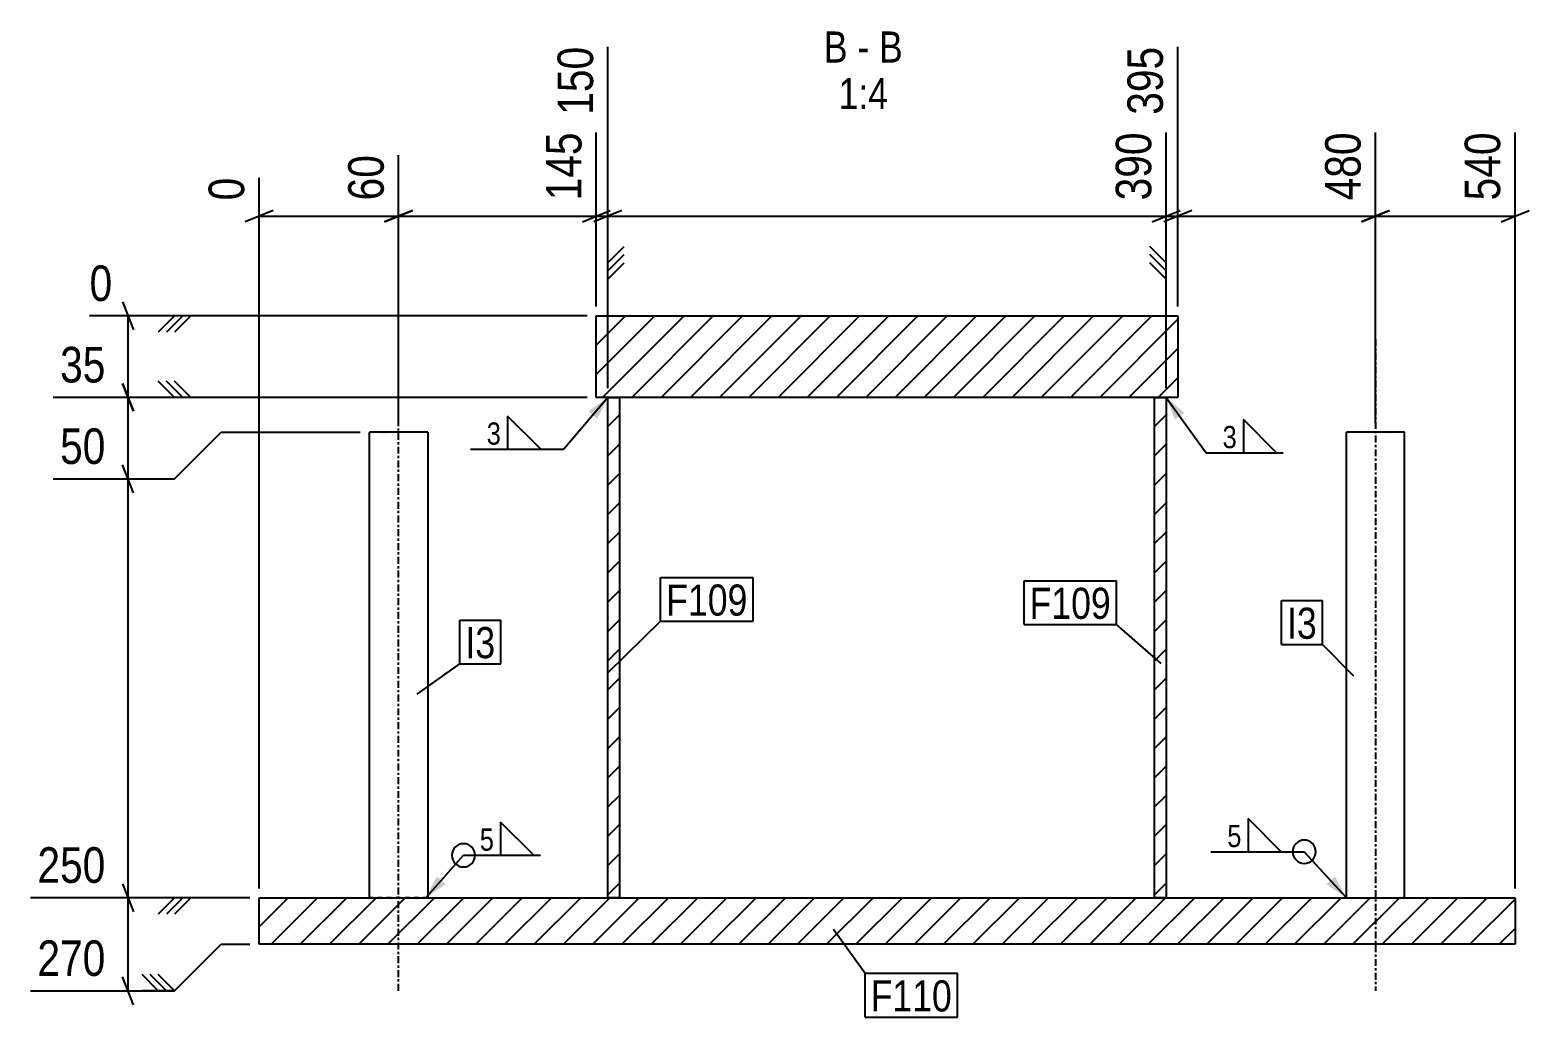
# Model space of a CAD drawing. Header units: millimetres. Extents: x 14 to 47490, y 10 to 2017.
# Drawn here: x 46845 to 47490, y 10 to 434 of the extents above; entities that cross this region are included whole.
import ezdxf

# ---------------------------------------------------------------- set-up
doc = ezdxf.new("R2010")
doc.units = ezdxf.units.MM
doc.linetypes.add('DXK_LINE_DOT2', pattern=[3.9198, 1.9599, -1.9599])
doc.linetypes.add('DXK_LINE_DOT3', pattern=[5.9187, 2.979, -0.9799, 0.9799, -0.9799])
for name, color, linetype in [('MÅLSÆTNING', 7, 'Continuous'), ('STÅL', 7, 'Continuous'), ('TEKST', 7, 'Continuous')]:
    doc.layers.add(name, color=color, linetype=linetype)
doc.styles.add('Arial Narrow', font='ARIALN.TTF', dxfattribs={"height": 0.2})

msp = doc.modelspace()

# ---------------------------------------------------------------- hatches: boundary and pattern name
at = {"layer": 'STÅL', "linetype": 'Continuous'}
h = msp.add_hatch(dxfattribs=at)
h.set_pattern_fill('', scale=2.8, style=0, pattern_type=0)
h.set_pattern_definition([(45, (47088.5795, 310.8605), (-6.28618, 6.28618), [])])
h.paths.add_polyline_path([(47338.58, 310.86), (47088.58, 310.86), (47088.58, 275.86), (47338.58, 275.86)])
h = msp.add_hatch(dxfattribs=at)
h.set_pattern_fill('', scale=2.8, style=0, pattern_type=0)
h.set_pattern_definition([(45, (47093.5795, 275.8605), (-6.28618, 6.28618), [])])
h.paths.add_polyline_path([(47098.58, 275.86), (47093.58, 275.86), (47093.58, 60.86), (47098.58, 60.86)])
h = msp.add_hatch(dxfattribs=at)
h.set_pattern_fill('', scale=2.8, style=0, pattern_type=0)
h.set_pattern_definition([(45, (47328.574, 275.8605), (-6.28618, 6.28618), [])])
h.paths.add_polyline_path([(47333.57, 275.86), (47328.57, 275.86), (47328.57, 60.86), (47333.57, 60.86)])
h = msp.add_hatch(dxfattribs=at)
h.set_pattern_fill('', scale=2.8, style=0, pattern_type=0)
h.set_pattern_definition([(45, (46943.5795, 60.8605), (-6.28618, 6.28618), [])])
h.paths.add_polyline_path([(47483.58, 60.86), (46943.58, 60.86), (46943.58, 40.86), (47483.58, 40.86)])
at = {"layer": 'TEKST', "linetype": 'Continuous'}
for points in [[(47085.19, 269.87), (47093.58, 275.86), (47089, 266.63)], [(47337.41, 266.29), (47333.57, 275.86), (47341.46, 269.23)], [(47023.78, 66.67), (47015.26, 60.86), (47020.05, 69.99)], [(47406.16, 69.92), (47411.07, 60.86), (47402.47, 66.54)]]:
    msp.add_hatch(color=3, dxfattribs=at).paths.add_polyline_path(points)

# ---------------------------------------------------------------- linework, layer by layer
at = {"layer": 'MÅLSÆTNING', "color": 7, "linetype": 'Continuous'}
for p, q in [((47093.58, 279.86), (47093.58, 426.54)), ((47093.58, 279.86), (47093.58, 426.54)), ((47338.58, 314.86), (47338.58, 426.54)), ((47088.58, 314.86), (47088.58, 389.74)), ((47088.58, 314.86), (47088.58, 389.74)), ((47333.57, 279.86), (47333.57, 389.74)), ((47333.57, 279.86), (47333.57, 389.74)), ((47423.57, 264.86), (47423.57, 389.74)), ((47423.57, 264.86), (47423.57, 389.74)), ((47483.58, 64.86), (47483.58, 389.74)), ((47003.58, 264.86), (47003.58, 379.99)), ((46943.58, 64.86), (46943.58, 370.24)), ((46949.58, 356.09), (46937.58, 351.29)), ((46997.58, 351.29), (47009.58, 356.09)), ((47082.58, 351.29), (47094.58, 356.09)), ((47082.58, 351.29), (47094.58, 356.09)), ((47099.58, 356.09), (47087.58, 351.29)), ((47099.58, 356.09), (47087.58, 351.29)), ((47327.57, 351.29), (47339.57, 356.09)), ((47327.57, 351.29), (47339.57, 356.09)), ((47344.58, 356.09), (47332.58, 351.29)), ((47429.57, 356.09), (47417.57, 351.29)), ((47417.57, 351.29), (47429.57, 356.09)), ((47477.58, 351.29), (47489.58, 356.09)), ((46943.58, 353.69), (47003.58, 353.69)), ((47003.58, 353.69), (47088.58, 353.69)), ((47088.58, 353.69), (47093.58, 353.69)), ((47093.58, 353.69), (47333.57, 353.69)), ((47333.57, 353.69), (47338.58, 353.69)), ((47338.58, 353.69), (47423.57, 353.69)), ((47423.57, 353.69), (47483.58, 353.69)), ((47093.58, 333.69), (47100.58, 340.69)), ((47093.58, 326.69), (47093.58, 340.69)), ((47093.58, 333.69), (47100.58, 340.69)), ((47093.58, 326.69), (47093.58, 340.69)), ((47093.58, 330.19), (47100.58, 337.19)), ((47093.58, 330.19), (47100.58, 337.19)), ((47333.57, 333.69), (47326.57, 340.69)), ((47333.57, 333.69), (47326.57, 340.69)), ((47333.57, 330.19), (47326.57, 337.19)), ((47333.57, 330.19), (47326.57, 337.19)), ((47333.57, 326.69), (47333.57, 340.69)), ((47333.57, 326.69), (47333.57, 340.69)), ((47093.58, 326.69), (47100.58, 333.69)), ((47093.58, 326.69), (47100.58, 333.69)), ((47333.57, 326.69), (47326.57, 333.69)), ((47333.57, 326.69), (47326.57, 333.69)), ((46884.86, 316.86), (46889.66, 304.86)), ((47084.58, 310.86), (46870.71, 310.86)), ((46887.26, 275.86), (46887.26, 310.86)), ((46907.26, 310.86), (46900.26, 303.86)), ((46914.26, 310.86), (46900.26, 310.86)), ((46910.76, 310.86), (46903.76, 303.86)), ((46914.26, 310.86), (46907.26, 303.86)), ((46889.66, 269.86), (46884.86, 281.86)), ((46884.86, 281.86), (46889.66, 269.86)), ((46907.26, 275.86), (46900.26, 282.86)), ((46907.26, 275.86), (46900.26, 282.86)), ((46910.76, 275.86), (46903.76, 282.86)), ((46910.76, 275.86), (46903.76, 282.86)), ((46914.26, 275.86), (46907.26, 282.86)), ((46914.26, 275.86), (46907.26, 282.86)), ((47084.58, 275.86), (46855.13, 275.86)), ((47084.58, 275.86), (46855.13, 275.86)), ((46887.26, 240.86), (46887.26, 275.86)), ((46914.26, 275.86), (46900.26, 275.86)), ((46914.26, 275.86), (46900.26, 275.86)), ((46907.26, 240.86), (46927.26, 260.86)), ((46907.26, 240.86), (46927.26, 260.86)), ((46927.26, 260.86), (46987.08, 260.86)), ((46927.26, 260.86), (46987.08, 260.86)), ((46889.66, 234.86), (46884.86, 246.86)), ((46889.66, 234.86), (46884.86, 246.86)), ((46855.13, 240.86), (46907.26, 240.86)), ((46887.26, 60.86), (46887.26, 240.86)), ((46884.86, 66.86), (46889.66, 54.86)), ((46884.86, 66.86), (46889.66, 54.86)), ((46939.58, 60.86), (46845.38, 60.86)), ((46939.58, 60.86), (46845.38, 60.86)), ((46887.26, 20.86), (46887.26, 60.86)), ((46907.26, 60.86), (46900.26, 53.86)), ((46914.26, 60.86), (46900.26, 60.86)), ((46907.26, 60.86), (46900.26, 53.86)), ((46914.26, 60.86), (46900.26, 60.86)), ((46910.76, 60.86), (46903.76, 53.86)), ((46910.76, 60.86), (46903.76, 53.86)), ((46914.26, 60.86), (46907.26, 53.86)), ((46914.26, 60.86), (46907.26, 53.86)), ((46907.26, 20.86), (46927.26, 40.86)), ((46927.26, 40.86), (46939.58, 40.86)), ((46889.66, 14.86), (46884.86, 26.86)), ((46900.26, 20.86), (46893.26, 27.86)), ((46903.76, 20.86), (46896.76, 27.86)), ((46907.26, 20.86), (46900.26, 27.86)), ((46845.38, 20.86), (46907.26, 20.86)), ((46907.26, 20.86), (46893.26, 20.86))]:
    msp.add_line(p, q, dxfattribs=at)
at = {"layer": 'STÅL', "color": 2, "linetype": 'Continuous'}
for p, q in [((47088.58, 310.86), (47338.58, 310.86)), ((47088.58, 275.86), (47088.58, 310.86)), ((47338.58, 310.86), (47338.58, 275.86)), ((47338.58, 275.86), (47088.58, 275.86)), ((47093.58, 275.86), (47098.58, 275.86)), ((47093.58, 60.86), (47093.58, 275.86)), ((47098.58, 275.86), (47098.58, 60.86)), ((47328.57, 275.86), (47333.57, 275.86)), ((47328.57, 60.86), (47328.57, 275.86)), ((47333.57, 275.86), (47333.57, 60.86)), ((46991.08, 60.86), (46991.08, 260.86)), ((47016.08, 260.86), (46991.08, 260.86)), ((47016.08, 260.86), (47016.08, 60.86)), ((47411.07, 60.86), (47411.07, 260.86)), ((47436.07, 260.86), (47411.07, 260.86)), ((47436.07, 60.86), (47436.07, 260.86)), ((46943.58, 60.86), (47483.58, 60.86)), ((46943.58, 40.86), (46943.58, 60.86)), ((47098.58, 60.86), (47093.58, 60.86)), ((47333.57, 60.86), (47328.57, 60.86)), ((47483.58, 60.86), (47483.58, 40.86)), ((47483.58, 40.86), (46943.58, 40.86))]:
    msp.add_line(p, q, dxfattribs=at)
at = {"layer": 'STÅL', "color": 7, "linetype": 'DXK_LINE_DOT3'}
for p, q in [((47003.58, 20.86), (47003.58, 300.86)), ((47423.57, 300.86), (47423.57, 20.86))]:
    msp.add_line(p, q, dxfattribs=at)
at = {"layer": 'STÅL', "color": 7, "linetype": 'DXK_LINE_DOT2'}
for p, q in [((46992.71, 260.86), (46992.79, 260.86)), ((46997.26, 260.86), (46997.4, 260.86)), ((47423.49, 260.86), (47423.66, 260.86)), ((47429.75, 260.86), (47429.9, 260.86)), ((47016.08, 60.86), (46991.08, 60.86)), ((47411.07, 60.86), (47436.07, 60.86))]:
    msp.add_line(p, q, dxfattribs=at)
at = {"layer": 'TEKST', "color": 3, "linetype": 'Continuous'}
for p, q in [((47093.58, 275.86), (47074.55, 253.54)), ((47333.57, 275.86), (47350.83, 252.02)), ((47015.26, 60.86), (47031.48, 79.07)), ((47411.07, 60.86), (47392.95, 80.62))]:
    msp.add_line(p, q, dxfattribs=at)
for centre, start, end in [((47031.48, 79.07), 90, 270), ((47392.95, 80.62), 90, 270), ((47392.95, 80.62), 270, 90)]:
    msp.add_arc(centre, 5, start, end, dxfattribs=at)

# ---------------------------------------------------------------- wipeouts: each hides what was drawn before it
at = {"color": 0, "linetype": 'Continuous'}
for points in [[(47196.6, 419.71), (47196.6, 433.71), (47186.38, 433.71), (47186.38, 419.71)], [(47205.9, 419.71), (47205.9, 433.71), (47200.8, 433.71), (47200.8, 419.71)], [(47220.33, 419.71), (47220.33, 433.71), (47210.1, 433.71), (47210.1, 419.71)], [(47214.02, 399.71), (47214.02, 413.71), (47192.69, 413.71), (47192.69, 399.71)]]:
    msp.add_wipeout(points, dxfattribs=at).dxf.layer = 'TEKST'
at = {"color": 0}
for points in [[(47048.35, 254.74), (47048.35, 266.34), (47040.66, 266.34), (47040.66, 254.74)], [(47364.73, 253.22), (47364.73, 264.82), (47357.03, 264.82), (47357.03, 253.22)], [(47153.59, 182.07), (47153.59, 196.07), (47118.64, 196.07), (47118.64, 182.07)], [(47309.82, 180.68), (47309.82, 194.68), (47274.86, 194.68), (47274.86, 180.68)], [(47398.34, 172.13), (47398.34, 186.13), (47385.54, 186.13), (47385.54, 172.13)], [(47045.11, 163.78), (47045.11, 177.78), (47032.31, 177.78), (47032.31, 163.78)], [(47045.37, 80.27), (47045.37, 91.87), (47037.68, 91.87), (47037.68, 80.27)], [(47366.75, 81.82), (47366.75, 93.42), (47359.05, 93.42), (47359.05, 81.82)], [(47241.46, 12), (47241.46, 26), (47206.51, 26), (47206.51, 12)]]:
    msp.add_wipeout(points, dxfattribs=at).dxf.layer = 'TEKST'

# ---------------------------------------------------------------- next in the draw order: linework, layer by layer
at = {"layer": 'TEKST', "color": 3, "linetype": 'Continuous'}
for p, q in [((47064.69, 253.54), (47050.41, 267.82)), ((47050.41, 267.82), (47050.41, 253.54)), ((47381.07, 252.02), (47366.79, 266.31)), ((47366.79, 266.31), (47366.79, 252.02)), ((47034.46, 253.54), (47074.55, 253.54)), ((47050.41, 253.54), (47064.69, 253.54)), ((47350.83, 252.02), (47383.93, 252.02)), ((47366.79, 252.02), (47381.07, 252.02)), ((47061.72, 79.07), (47047.43, 93.36)), ((47047.43, 93.36), (47047.43, 79.07)), ((47383.09, 80.62), (47368.8, 94.91)), ((47368.8, 94.91), (47368.8, 80.62)), ((47031.48, 79.07), (47064.57, 79.07)), ((47047.43, 79.07), (47061.72, 79.07)), ((47352.85, 80.62), (47392.95, 80.62)), ((47368.8, 80.62), (47383.09, 80.62))]:
    msp.add_line(p, q, dxfattribs=at)
msp.add_arc((47031.48, 79.07), 5, 270, 90, dxfattribs=at)

# ---------------------------------------------------------------- next in the draw order: texts
at = {"layer": 'TEKST', "color": 3, "linetype": 'Continuous', "style": 'Arial Narrow'}
for s, height, p in [('B', 13.36, (47186.38, 419.71)), ('B', 13.36, (47210.1, 419.71)), ('-', 13.36, (47200.8, 419.71)), ('1:4', 13.362, (47192.69, 399.71))]:
    msp.add_text(s, height=height, dxfattribs=at).set_placement(p)
at = {"layer": 'TEKST', "color": 3, "style": 'Arial Narrow'}
for s, p in [('3', (47041.46, 255.54)), ('3', (47357.83, 254.02)), ('5', (47038.48, 81.07)), ('5', (47359.85, 82.62))]:
    msp.add_text(s, height=9.54, dxfattribs=at).set_placement(p)

# ---------------------------------------------------------------- next in the draw order: wipeouts: each hides what was drawn before it
at = {"color": 0, "linetype": 'Continuous'}
for points in [[(47090.38, 429.74), (47067.98, 429.74), (47067.98, 394.09), (47090.38, 394.09)], [(47335.38, 429.74), (47312.98, 429.74), (47312.98, 394.09), (47335.38, 394.09)], [(47420.37, 392.94), (47397.97, 392.94), (47397.97, 357.29), (47420.37, 357.29)], [(47480.38, 392.94), (47457.98, 392.94), (47457.98, 357.29), (47480.38, 357.29)], [(47000.38, 383.19), (46977.98, 383.19), (46977.98, 357.29), (47000.38, 357.29)], [(46940.38, 373.44), (46917.98, 373.44), (46917.98, 357.29), (46940.38, 357.29)], [(46883.66, 314.06), (46883.66, 336.46), (46867.51, 336.46), (46867.51, 314.06)], [(46880.75, 279.06), (46880.75, 301.46), (46854.85, 301.46), (46854.85, 279.06)], [(46880.75, 244.06), (46880.75, 266.46), (46854.85, 266.46), (46854.85, 244.06)], [(46880.75, 64.06), (46880.75, 86.46), (46845.1, 86.46), (46845.1, 64.06)], [(46880.75, 24.06), (46880.75, 46.46), (46845.1, 46.46), (46845.1, 24.06)]]:
    msp.add_wipeout(points, dxfattribs=at).dxf.layer = 'MÅLSÆTNING'
at = {"color": 0}
for points in [[(47153.59, 182.07), (47153.59, 196.07), (47118.64, 196.07), (47118.64, 182.07)], [(47309.82, 180.68), (47309.82, 194.68), (47274.86, 194.68), (47274.86, 180.68)], [(47398.34, 172.13), (47398.34, 186.13), (47385.54, 186.13), (47385.54, 172.13)], [(47045.11, 163.78), (47045.11, 177.78), (47032.31, 177.78), (47032.31, 163.78)], [(47241.46, 12), (47241.46, 26), (47206.51, 26), (47206.51, 12)]]:
    msp.add_wipeout(points, dxfattribs=at).dxf.layer = 'TEKST'

# ---------------------------------------------------------------- next in the draw order: linework, layer by layer
at = {"layer": 'MÅLSÆTNING', "color": 7, "linetype": 'Continuous'}
for p, q in [((47338.58, 314.86), (47338.58, 426.54)), ((47003.58, 264.86), (47003.58, 379.99)), ((47009.58, 356.09), (46997.58, 351.29)), ((46855.13, 240.86), (46907.26, 240.86))]:
    msp.add_line(p, q, dxfattribs=at)
at = {"layer": 'TEKST', "color": 7, "linetype": 'Continuous'}
for p, q in [((47116.24, 198.47), (47155.99, 198.47)), ((47116.24, 179.67), (47116.24, 198.47)), ((47155.99, 179.67), (47155.99, 198.47)), ((47272.46, 197.08), (47312.22, 197.08)), ((47272.46, 178.28), (47272.46, 197.08)), ((47312.22, 178.28), (47312.22, 197.08)), ((47383.14, 188.53), (47400.74, 188.53)), ((47383.14, 169.73), (47383.14, 188.53)), ((47400.74, 169.73), (47400.74, 188.53)), ((47029.91, 180.18), (47047.51, 180.18)), ((47029.91, 161.38), (47029.91, 180.18)), ((47047.51, 161.38), (47047.51, 180.18)), ((47093.84, 157.79), (47116.24, 179.67)), ((47116.24, 179.67), (47155.99, 179.67)), ((47272.46, 178.28), (47312.22, 178.28)), ((47331.41, 161.56), (47312.22, 178.28)), ((47383.14, 169.73), (47400.74, 169.73)), ((47414.23, 156.1), (47400.74, 169.73)), ((47011.63, 148.27), (47029.91, 161.38)), ((47029.91, 161.38), (47047.51, 161.38)), ((47190.6, 47.28), (47204.11, 28.4)), ((47204.11, 28.4), (47243.86, 28.4)), ((47204.11, 9.6), (47204.11, 28.4)), ((47243.86, 9.6), (47243.86, 28.4)), ((47204.11, 9.6), (47243.86, 9.6))]:
    msp.add_line(p, q, dxfattribs=at)

# ---------------------------------------------------------------- next in the draw order: texts
at = {"layer": 'MÅLSÆTNING', "color": 3, "linetype": 'Continuous', "style": 'Arial Narrow'}
for s, height, p in [('150', 15.271, (47087.18, 397.29)), ('395', 15.271, (47332.18, 397.29)), ('480', 15.271, (47417.17, 360.49)), ('540', 15.271, (47477.18, 360.49)), ('60', 15.271, (46997.18, 360.49)), ('0', 15.27, (46937.18, 360.49))]:
    msp.add_text(s, height=height, rotation=90.00021, dxfattribs=at).set_placement(p)
for s, height, p in [('0', 15.27, (46870.71, 317.26)), ('35', 15.271, (46858.05, 282.26)), ('50', 15.271, (46858.05, 247.26)), ('250', 15.271, (46848.3, 67.26)), ('270', 15.271, (46848.3, 27.26))]:
    msp.add_text(s, height=height, dxfattribs=at).set_placement(p)
at = {"layer": 'TEKST', "color": 3, "style": 'Arial Narrow'}
for s, p in [('F109', (47118.64, 182.07)), ('F109', (47274.86, 180.68)), ('I3', (47385.54, 172.13)), ('I3', (47032.31, 163.78)), ('F110', (47206.51, 12))]:
    msp.add_text(s, height=13.362, dxfattribs=at).set_placement(p)

# ---------------------------------------------------------------- next in the draw order: wipeouts: each hides what was drawn before it
at = {"color": 0, "linetype": 'Continuous'}
for points in [[(47085.38, 392.94), (47062.98, 392.94), (47062.98, 357.29), (47085.38, 357.29)], [(47330.37, 392.94), (47307.97, 392.94), (47307.97, 357.29), (47330.37, 357.29)]]:
    msp.add_wipeout(points, dxfattribs=at).dxf.layer = 'MÅLSÆTNING'

# ---------------------------------------------------------------- next in the draw order: linework, layer by layer
at = {"layer": 'MÅLSÆTNING', "color": 7, "linetype": 'Continuous'}
msp.add_line((47344.58, 356.09), (47332.58, 351.29), dxfattribs=at)

# ---------------------------------------------------------------- next in the draw order: texts
at = {"layer": 'MÅLSÆTNING', "color": 3, "linetype": 'Continuous', "style": 'Arial Narrow'}
for s, p in [('145', (47082.18, 360.49)), ('390', (47327.17, 360.49))]:
    msp.add_text(s, height=15.271, rotation=90.00021, dxfattribs=at).set_placement(p)

doc.saveas('drawing.dxf')
